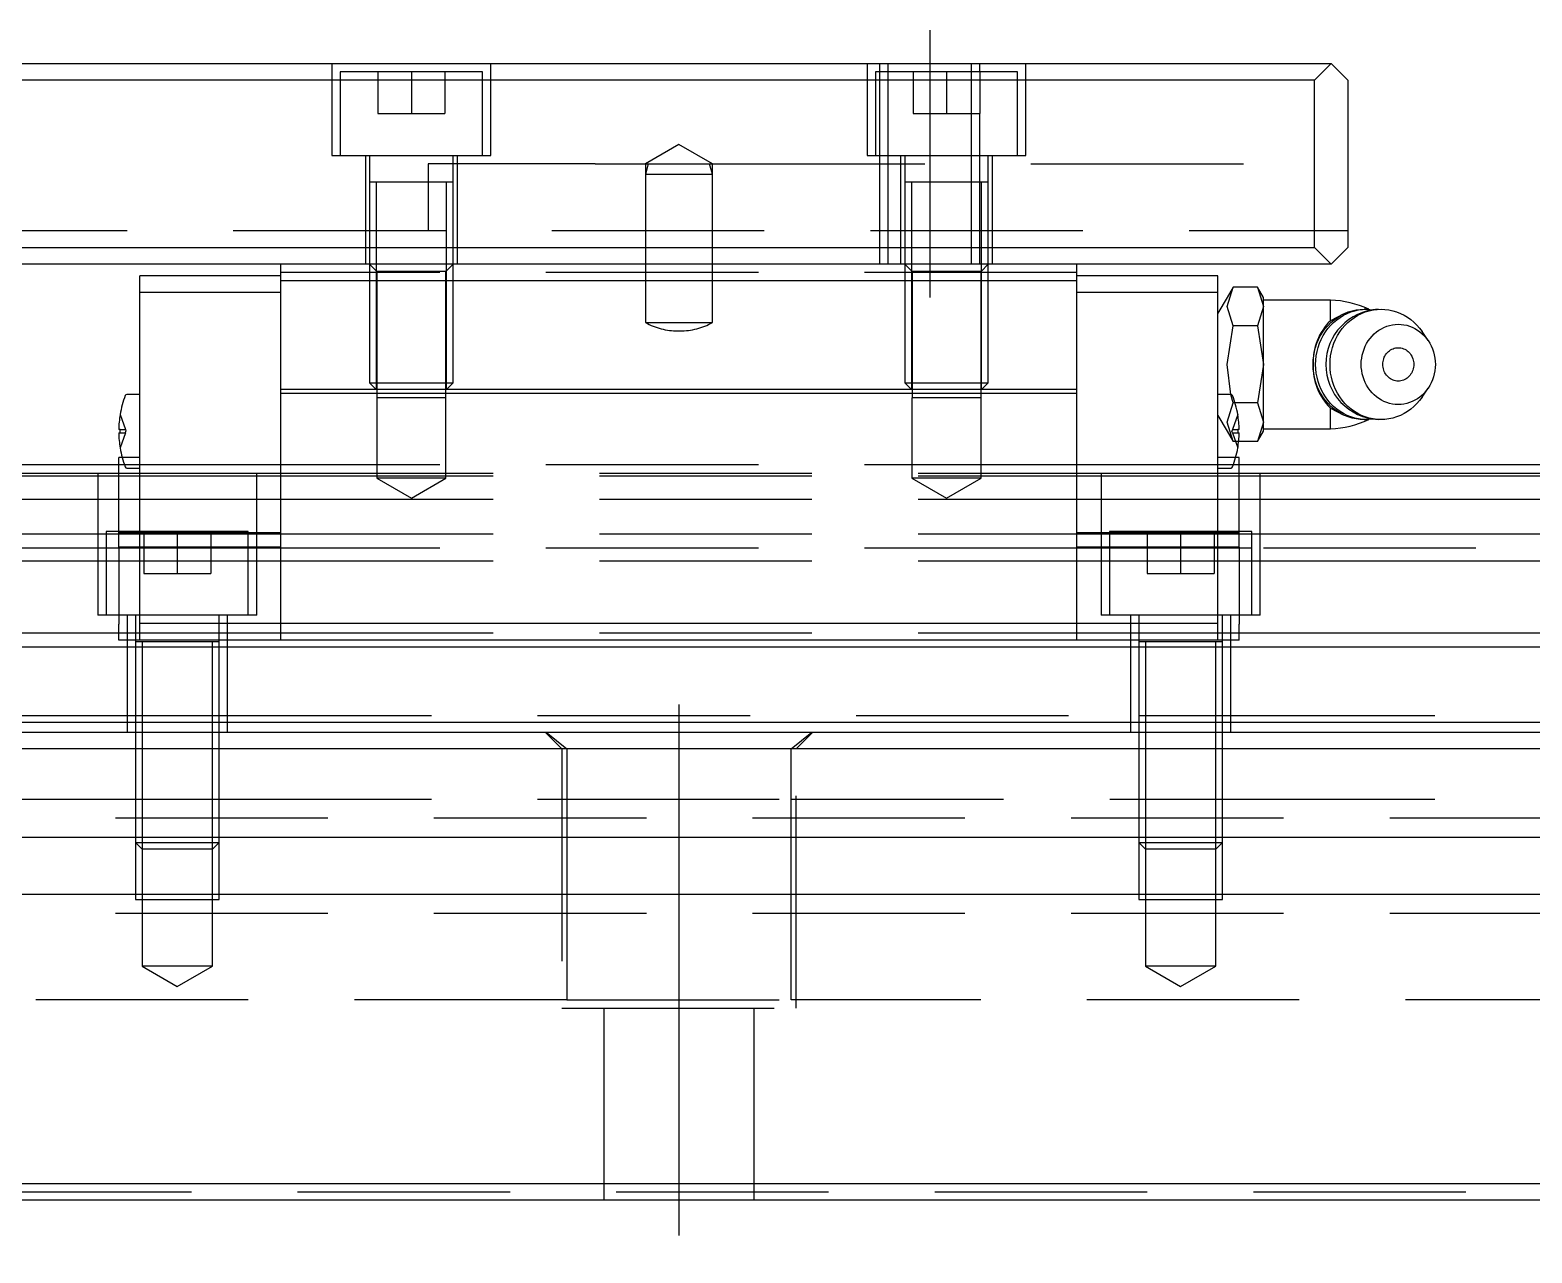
# Model space of a CAD drawing. Extents: x -10 to 809, y -346 to 120.
# Drawn here: x 251.2 to 341, y -316.1 to -243 of the extents above; entities that cross this region are included whole.
import ezdxf

# ---------------------------------------------------------------- set-up
doc = ezdxf.new("R2010")
doc.units = 0
doc.linetypes.add('CENTER', pattern=[50.8, 31.75, -6.35, 6.35, -6.35])
doc.linetypes.add('DASHED', pattern=[19.05, 12.7, -6.35])
doc.layers.get('0').update_dxf_attribs({"linetype": 'CONTINUOUS'})
doc.layers.add('CENTER', color=1, linetype='CENTER')

msp = doc.modelspace()

# ---------------------------------------------------------------- linework, layer by layer
at = {"color": 7, "linetype": 'CONTINUOUS'}
for p, q in [((131, -244.98), (329, -244.98)), ((329, -244.98), (328, -245.98)), ((330, -245.98), (329, -244.98)), ((328, -245.98), (132, -245.98)), ((328, -255.98), (328, -245.98)), ((330, -245.98), (330, -255.98)), ((132, -255.98), (328, -255.98)), ((328, -255.98), (329, -256.98)), ((329, -256.98), (330, -255.98)), ((329, -256.98), (131, -256.98)), ((266.2, -257.68), (257.768, -257.68)), ((257.768, -258.68), (257.768, -257.68)), ((266.2, -257.98), (266.2, -256.98)), ((313.8, -257.98), (313.8, -256.98)), ((322.232, -257.68), (313.8, -257.68)), ((322.232, -258.68), (322.232, -257.68)), ((266.2, -264.48), (266.2, -257.98)), ((313.8, -257.98), (266.2, -257.98)), ((313.8, -264.48), (313.8, -257.98)), ((323.135, -258.361), (322.778, -258.98)), ((322.778, -259.516), (323.135, -258.361)), ((324.6, -258.361), (323.135, -258.361)), ((324.6, -258.361), (324.599, -258.36)), ((324.957, -258.98), (324.6, -258.361)), ((324.6, -258.361), (324.957, -259.516)), ((257.768, -278.48), (257.768, -258.68)), ((266.2, -258.68), (257.768, -258.68)), ((322.232, -258.68), (313.8, -258.68)), ((322.232, -278.48), (322.232, -258.68)), ((322.778, -258.98), (322.232, -259.925)), ((323.135, -260.671), (322.778, -259.516)), ((324.957, -259.516), (324.6, -260.671)), ((324.957, -259.516), (324.957, -258.98)), ((328.957, -259.13), (324.957, -259.13)), ((324.957, -262.98), (324.957, -259.516)), ((328.957, -260.367), (328.957, -259.13)), ((329.718, -259.971), (328.957, -260.367)), ((328.989, -260.471), (329.177, -260.31)), ((329.142, -260.471), (329.33, -260.31)), ((329.177, -260.31), (329.376, -260.166)), ((329.33, -260.31), (329.529, -260.166)), ((329.376, -260.166), (329.585, -260.04)), ((329.529, -260.166), (329.738, -260.04)), ((329.585, -260.04), (329.802, -259.931)), ((329.738, -260.04), (329.955, -259.931)), ((329.802, -259.931), (330.027, -259.842)), ((329.955, -259.931), (330.18, -259.842)), ((330.001, -260.471), (330.189, -260.31)), ((330.027, -259.842), (330.257, -259.771)), ((330.18, -259.842), (330.41, -259.771)), ((330.189, -260.31), (330.388, -260.166)), ((330.257, -259.771), (330.492, -259.721)), ((330.388, -260.166), (330.597, -260.04)), ((330.41, -259.771), (330.645, -259.721)), ((330.492, -259.721), (330.729, -259.69)), ((330.597, -260.04), (330.815, -259.931)), ((330.645, -259.721), (330.883, -259.69)), ((330.729, -259.69), (330.969, -259.68)), ((330.815, -259.931), (331.039, -259.842)), ((330.883, -259.69), (331.122, -259.68)), ((331.122, -259.68), (330.969, -259.68)), ((331.039, -259.842), (331.27, -259.771)), ((331.122, -259.68), (331.534, -259.71)), ((331.27, -259.771), (331.504, -259.721)), ((331.504, -259.721), (331.742, -259.69)), ((331.742, -259.69), (331.981, -259.68)), ((331.981, -259.68), (332.219, -259.69)), ((332.219, -259.69), (332.455, -259.72)), ((332.455, -259.72), (332.688, -259.77)), ((332.688, -259.77), (332.916, -259.839)), ((332.916, -259.839), (333.14, -259.927)), ((333.14, -259.927), (333.356, -260.034)), ((333.356, -260.034), (333.563, -260.159)), ((333.563, -260.159), (333.762, -260.301)), ((333.762, -260.301), (333.949, -260.459)), ((322.778, -262.98), (323.135, -260.671)), ((324.6, -260.671), (323.135, -260.671)), ((324.6, -260.671), (324.957, -262.98)), ((328.252, -261.482), (328.369, -261.256)), ((328.369, -261.256), (328.502, -261.04)), ((328.405, -261.482), (328.522, -261.256)), ((328.502, -261.04), (328.65, -260.837)), ((328.522, -261.256), (328.655, -261.04)), ((328.65, -260.837), (328.813, -260.647)), ((328.655, -261.04), (328.803, -260.837)), ((328.803, -260.837), (328.966, -260.647)), ((328.813, -260.647), (328.989, -260.471)), ((328.966, -260.647), (329.142, -260.471)), ((329.265, -261.482), (329.382, -261.256)), ((329.382, -261.256), (329.515, -261.04)), ((329.515, -261.04), (329.663, -260.837)), ((329.663, -260.837), (329.826, -260.647)), ((329.826, -260.647), (330.001, -260.471)), ((331.326, -261.425), (331.443, -261.287)), ((331.443, -261.287), (331.57, -261.159)), ((331.57, -261.159), (331.707, -261.042)), ((331.707, -261.042), (331.851, -260.937)), ((331.851, -260.937), (332.002, -260.845)), ((332.002, -260.845), (332.159, -260.766)), ((332.159, -260.766), (332.322, -260.7)), ((332.322, -260.7), (332.489, -260.648)), ((332.489, -260.648), (332.659, -260.611)), ((332.659, -260.611), (332.831, -260.588)), ((332.831, -260.588), (333.005, -260.58)), ((333.005, -260.58), (333.178, -260.587)), ((333.178, -260.587), (333.351, -260.608)), ((333.351, -260.608), (333.521, -260.643)), ((333.521, -260.643), (333.688, -260.693)), ((333.688, -260.693), (333.852, -260.758)), ((333.852, -260.758), (334.01, -260.835)), ((333.949, -260.459), (334.124, -260.633)), ((334.01, -260.835), (334.162, -260.926)), ((334.124, -260.633), (334.287, -260.82)), ((334.162, -260.926), (334.307, -261.029)), ((334.287, -260.82), (334.435, -261.021)), ((334.307, -261.029), (334.444, -261.145)), ((334.799, -261.555), (334.435, -261.021)), ((334.444, -261.145), (334.572, -261.272)), ((334.572, -261.272), (334.691, -261.409)), ((327.957, -262.464), (328.004, -262.21)), ((328.004, -262.21), (328.069, -261.96)), ((328.069, -261.96), (328.152, -261.717)), ((328.111, -262.464), (328.157, -262.21)), ((328.152, -261.717), (328.252, -261.482)), ((328.157, -262.21), (328.222, -261.96)), ((328.222, -261.96), (328.305, -261.717)), ((328.305, -261.717), (328.405, -261.482)), ((328.97, -262.464), (329.017, -262.21)), ((329.017, -262.21), (329.082, -261.96)), ((329.082, -261.96), (329.165, -261.717)), ((329.165, -261.717), (329.265, -261.482)), ((330.858, -262.421), (330.905, -262.24)), ((330.905, -262.24), (330.965, -262.064)), ((330.965, -262.064), (331.038, -261.893)), ((331.038, -261.893), (331.122, -261.729)), ((331.122, -261.729), (331.218, -261.573)), ((331.218, -261.573), (331.326, -261.425)), ((332.361, -262.273), (332.421, -262.214)), ((332.421, -262.214), (332.485, -262.161)), ((332.485, -262.161), (332.553, -262.114)), ((332.553, -262.114), (332.624, -262.074)), ((332.624, -262.074), (332.699, -262.04)), ((332.699, -262.04), (332.776, -262.014)), ((332.776, -262.014), (332.854, -261.995)), ((332.854, -261.995), (332.934, -261.984)), ((332.934, -261.984), (333.015, -261.98)), ((333.015, -261.98), (333.095, -261.984)), ((333.095, -261.984), (333.175, -261.995)), ((333.175, -261.995), (333.254, -262.014)), ((333.254, -262.014), (333.331, -262.04)), ((333.331, -262.04), (333.405, -262.074)), ((333.405, -262.074), (333.477, -262.114)), ((333.477, -262.114), (333.545, -262.161)), ((333.545, -262.161), (333.609, -262.214)), ((333.609, -262.214), (333.668, -262.273)), ((334.691, -261.409), (334.799, -261.555)), ((334.799, -261.555), (334.898, -261.713)), ((334.898, -261.713), (334.985, -261.879)), ((334.985, -261.879), (335.059, -262.052)), ((335.059, -262.052), (335.121, -262.23)), ((335.121, -262.23), (335.169, -262.413)), ((323, -264.778), (322.778, -262.98)), ((324.957, -262.98), (324.6, -265.289)), ((324.957, -266.444), (324.957, -262.98)), ((327.92, -262.98), (327.929, -262.721)), ((327.929, -263.239), (327.92, -262.98)), ((327.929, -262.721), (327.957, -262.464)), ((328.073, -262.98), (328.082, -262.721)), ((328.082, -263.239), (328.073, -262.98)), ((328.082, -262.721), (328.111, -262.464)), ((328.933, -262.98), (328.942, -262.721)), ((328.942, -263.239), (328.933, -262.98)), ((328.942, -262.721), (328.97, -262.464)), ((330.797, -262.98), (330.804, -262.792)), ((330.804, -263.168), (330.797, -262.98)), ((330.804, -262.792), (330.825, -262.606)), ((330.825, -262.606), (330.858, -262.421)), ((332.091, -262.98), (332.094, -262.893)), ((332.094, -263.067), (332.091, -262.98)), ((332.094, -262.893), (332.105, -262.806)), ((332.105, -263.154), (332.094, -263.067)), ((332.105, -262.806), (332.122, -262.721)), ((332.122, -262.721), (332.147, -262.638)), ((332.147, -262.638), (332.177, -262.557)), ((332.177, -262.557), (332.215, -262.48)), ((332.215, -262.48), (332.258, -262.406)), ((332.258, -262.406), (332.307, -262.337)), ((332.307, -262.337), (332.361, -262.273)), ((333.668, -262.273), (333.722, -262.337)), ((333.722, -262.337), (333.771, -262.406)), ((333.771, -262.406), (333.815, -262.48)), ((333.815, -262.48), (333.852, -262.557)), ((333.852, -262.557), (333.883, -262.638)), ((333.883, -262.638), (333.907, -262.721)), ((333.907, -262.721), (333.925, -262.806)), ((333.925, -262.806), (333.935, -262.893)), ((333.935, -263.067), (333.925, -263.154)), ((333.935, -262.893), (333.939, -262.98)), ((333.939, -262.98), (333.935, -263.067)), ((335.169, -262.413), (335.204, -262.6)), ((335.204, -262.6), (335.225, -262.79)), ((335.225, -262.79), (335.232, -262.98)), ((335.232, -262.98), (335.225, -263.17)), ((327.957, -263.496), (327.929, -263.239)), ((328.004, -263.75), (327.957, -263.496)), ((328.069, -264), (328.004, -263.75)), ((328.152, -264.243), (328.069, -264)), ((328.111, -263.496), (328.082, -263.239)), ((328.157, -263.75), (328.111, -263.496)), ((328.222, -264), (328.157, -263.75)), ((328.305, -264.243), (328.222, -264)), ((328.97, -263.496), (328.942, -263.239)), ((329.017, -263.75), (328.97, -263.496)), ((329.082, -264), (329.017, -263.75)), ((329.165, -264.243), (329.082, -264)), ((330.825, -263.354), (330.804, -263.168)), ((330.858, -263.539), (330.825, -263.354)), ((330.905, -263.72), (330.858, -263.539)), ((330.965, -263.896), (330.905, -263.72)), ((331.038, -264.067), (330.965, -263.896)), ((332.122, -263.239), (332.105, -263.154)), ((332.147, -263.322), (332.122, -263.239)), ((332.177, -263.403), (332.147, -263.322)), ((332.215, -263.48), (332.177, -263.403)), ((332.258, -263.554), (332.215, -263.48)), ((332.307, -263.623), (332.258, -263.554)), ((332.361, -263.687), (332.307, -263.623)), ((332.421, -263.746), (332.361, -263.687)), ((332.485, -263.799), (332.421, -263.746)), ((332.553, -263.846), (332.485, -263.799)), ((332.624, -263.886), (332.553, -263.846)), ((332.699, -263.92), (332.624, -263.886)), ((332.776, -263.946), (332.699, -263.92)), ((332.854, -263.965), (332.776, -263.946)), ((332.934, -263.976), (332.854, -263.965)), ((333.015, -263.98), (332.934, -263.976)), ((333.095, -263.976), (333.015, -263.98)), ((333.175, -263.965), (333.095, -263.976)), ((333.254, -263.946), (333.175, -263.965)), ((333.331, -263.92), (333.254, -263.946)), ((333.405, -263.886), (333.331, -263.92)), ((333.477, -263.846), (333.405, -263.886)), ((333.545, -263.799), (333.477, -263.846)), ((333.609, -263.746), (333.545, -263.799)), ((333.668, -263.687), (333.609, -263.746)), ((333.722, -263.623), (333.668, -263.687)), ((333.771, -263.554), (333.722, -263.623)), ((333.815, -263.48), (333.771, -263.554)), ((333.852, -263.403), (333.815, -263.48)), ((333.883, -263.322), (333.852, -263.403)), ((333.907, -263.239), (333.883, -263.322)), ((333.925, -263.154), (333.907, -263.239)), ((335.059, -263.908), (334.985, -264.081)), ((335.121, -263.73), (335.059, -263.908)), ((335.169, -263.547), (335.121, -263.73)), ((335.204, -263.36), (335.169, -263.547)), ((335.225, -263.17), (335.204, -263.36)), ((257.768, -264.78), (256.986, -264.78)), ((266.2, -264.73), (266.2, -264.48)), ((313.8, -264.48), (266.2, -264.48)), ((266.2, -278.48), (266.2, -264.73)), ((313.8, -264.73), (266.2, -264.73)), ((313.8, -264.73), (313.8, -264.48)), ((313.8, -278.48), (313.8, -264.73)), ((323.014, -264.78), (322.232, -264.78)), ((328.252, -264.478), (328.152, -264.243)), ((328.369, -264.704), (328.252, -264.478)), ((328.405, -264.478), (328.305, -264.243)), ((328.502, -264.92), (328.369, -264.704)), ((328.522, -264.704), (328.405, -264.478)), ((328.65, -265.123), (328.502, -264.92)), ((328.655, -264.92), (328.522, -264.704)), ((328.803, -265.123), (328.655, -264.92)), ((329.265, -264.478), (329.165, -264.243)), ((329.382, -264.704), (329.265, -264.478)), ((329.515, -264.92), (329.382, -264.704)), ((329.663, -265.123), (329.515, -264.92)), ((331.122, -264.231), (331.038, -264.067)), ((331.218, -264.387), (331.122, -264.231)), ((331.326, -264.535), (331.218, -264.387)), ((331.443, -264.673), (331.326, -264.535)), ((331.57, -264.801), (331.443, -264.673)), ((331.707, -264.918), (331.57, -264.801)), ((331.851, -265.023), (331.707, -264.918)), ((334.307, -264.931), (334.162, -265.034)), ((334.435, -264.939), (334.287, -265.14)), ((334.444, -264.815), (334.307, -264.931)), ((334.435, -264.939), (334.799, -264.405)), ((334.572, -264.688), (334.444, -264.815)), ((334.691, -264.551), (334.572, -264.688)), ((334.799, -264.405), (334.691, -264.551)), ((334.898, -264.247), (334.799, -264.405)), ((334.985, -264.081), (334.898, -264.247)), ((324.6, -265.289), (323.257, -265.289)), ((324.6, -265.289), (324.957, -266.444)), ((328.813, -265.313), (328.65, -265.123)), ((328.966, -265.313), (328.803, -265.123)), ((328.989, -265.489), (328.813, -265.313)), ((328.957, -266.83), (328.957, -265.593)), ((328.957, -265.593), (329.717, -265.989)), ((329.142, -265.489), (328.966, -265.313)), ((329.177, -265.65), (328.989, -265.489)), ((329.33, -265.65), (329.142, -265.489)), ((329.376, -265.794), (329.177, -265.65)), ((329.529, -265.794), (329.33, -265.65)), ((329.585, -265.92), (329.376, -265.794)), ((329.738, -265.92), (329.529, -265.794)), ((329.826, -265.314), (329.663, -265.123)), ((330.001, -265.489), (329.826, -265.314)), ((330.189, -265.65), (330.001, -265.489)), ((330.388, -265.794), (330.189, -265.65)), ((330.597, -265.92), (330.388, -265.794)), ((332.002, -265.115), (331.851, -265.023)), ((332.159, -265.194), (332.002, -265.115)), ((332.322, -265.26), (332.159, -265.194)), ((332.489, -265.312), (332.322, -265.26)), ((332.659, -265.349), (332.489, -265.312)), ((332.831, -265.372), (332.659, -265.349)), ((333.005, -265.38), (332.831, -265.372)), ((333.178, -265.373), (333.005, -265.38)), ((333.351, -265.352), (333.178, -265.373)), ((333.521, -265.317), (333.351, -265.352)), ((333.564, -265.801), (333.356, -265.926)), ((333.688, -265.267), (333.521, -265.317)), ((333.762, -265.659), (333.564, -265.801)), ((333.852, -265.202), (333.688, -265.267)), ((333.949, -265.501), (333.762, -265.659)), ((334.01, -265.125), (333.852, -265.202)), ((334.124, -265.327), (333.949, -265.501)), ((334.162, -265.034), (334.01, -265.125)), ((334.287, -265.14), (334.124, -265.327)), ((324.957, -266.444), (324.6, -267.599)), ((324.957, -266.98), (324.957, -266.444)), ((329.802, -266.029), (329.585, -265.92)), ((329.955, -266.029), (329.738, -265.92)), ((330.027, -266.118), (329.802, -266.029)), ((330.18, -266.118), (329.955, -266.029)), ((330.257, -266.189), (330.027, -266.118)), ((330.41, -266.189), (330.18, -266.118)), ((330.492, -266.239), (330.257, -266.189)), ((330.645, -266.239), (330.41, -266.189)), ((330.729, -266.27), (330.492, -266.239)), ((330.815, -266.029), (330.597, -265.92)), ((330.883, -266.27), (330.645, -266.239)), ((330.969, -266.28), (330.729, -266.27)), ((331.039, -266.119), (330.815, -266.029)), ((331.122, -266.28), (330.883, -266.27)), ((330.969, -266.28), (331.122, -266.28)), ((331.27, -266.189), (331.039, -266.119)), ((331.534, -266.25), (331.122, -266.28)), ((331.505, -266.239), (331.27, -266.189)), ((331.742, -266.27), (331.505, -266.239)), ((331.982, -266.28), (331.742, -266.27)), ((332.219, -266.27), (331.982, -266.28)), ((332.455, -266.24), (332.219, -266.27)), ((332.688, -266.19), (332.455, -266.24)), ((332.917, -266.121), (332.688, -266.19)), ((333.14, -266.033), (332.917, -266.121)), ((333.356, -265.926), (333.14, -266.033)), ((256.584, -266.88), (256.502, -266.88)), ((256.502, -267.08), (256.584, -267.08)), ((256.584, -267.08), (256.584, -266.88)), ((323.416, -266.88), (323.416, -267.08)), ((323.498, -266.88), (323.416, -266.88)), ((323.416, -267.08), (323.498, -267.08)), ((324.6, -267.599), (323.467, -267.599)), ((324.599, -267.6), (324.6, -267.599)), ((324.6, -267.599), (324.957, -266.98)), ((324.957, -266.83), (328.957, -266.83)), ((256.5, -268.98), (249, -268.98)), ((256.709, -268.55), (256.5, -268.55)), ((256.5, -271.15), (256.5, -268.55)), ((256.986, -269.18), (257.768, -269.18)), ((322.232, -269.18), (323.014, -269.18)), ((323.5, -268.55), (323.291, -268.55)), ((323.5, -271.15), (323.5, -268.55)), ((388, -268.98), (323.5, -268.98)), ((203.5, -269.48), (256.5, -269.48)), ((203.5, -269.644), (256.5, -269.644)), ((323.5, -269.48), (460, -269.48)), ((323.5, -269.644), (460, -269.644)), ((203.5, -271.042), (256.5, -271.042)), ((256.5, -273.063), (256.5, -271.15)), ((323.5, -271.042), (460, -271.042)), ((323.5, -273.063), (323.5, -271.15)), ((203.5, -273.118), (256.5, -273.118)), ((256.5, -273.908), (256.5, -273.063)), ((257.768, -273.063), (256.5, -273.063)), ((256.5, -273.908), (256.5, -278.518)), ((257.768, -273.908), (256.5, -273.908)), ((323.5, -273.063), (322.232, -273.063)), ((323.5, -273.908), (322.232, -273.908)), ((323.5, -273.908), (323.5, -273.063)), ((323.5, -273.118), (460, -273.118)), ((323.5, -273.908), (323.5, -278.518)), ((203.5, -274.739), (256.5, -274.739)), ((323.5, -274.739), (460, -274.739)), ((203.5, -279.032), (256.5, -279.032)), ((256.5, -279.48), (256.5, -278.518)), ((257.768, -279.48), (257.768, -278.48)), ((266.2, -278.48), (257.768, -278.48)), ((266.2, -279.48), (266.2, -278.48)), ((313.8, -278.48), (266.2, -278.48)), ((322.232, -278.48), (313.8, -278.48)), ((313.8, -279.48), (313.8, -278.48)), ((322.232, -279.48), (322.232, -278.48)), ((323.5, -279.48), (323.5, -278.518)), ((323.5, -279.032), (460, -279.032)), ((0, -279.88), (460, -279.88)), ((257.768, -279.48), (256.5, -279.48)), ((266.2, -279.48), (257.768, -279.48)), ((313.8, -279.48), (266.2, -279.48)), ((322.232, -279.48), (313.8, -279.48)), ((323.5, -279.48), (322.232, -279.48)), ((0, -284.38), (460, -284.38)), ((1, -284.98), (459, -284.98)), ((458, -285.98), (2, -285.98)), ((458, -291.28), (2, -291.28)), ((458, -294.68), (2, -294.68)), ((2, -311.98), (458, -311.98)), ((459, -312.98), (1, -312.98))]:
    msp.add_line(p, q, dxfattribs=at)
at = {"color": 3, "linetype": 'DASHED'}
for p, q in [((269.25, -244.98), (269.25, -250.48)), ((278.75, -250.48), (278.75, -244.98)), ((301.25, -244.98), (301.25, -250.48)), ((302, -244.98), (302, -245.48)), ((302.5, -244.98), (302.5, -256.98)), ((307.5, -256.98), (307.5, -244.98)), ((308, -245.48), (308, -244.98)), ((310.75, -250.48), (310.75, -244.98)), ((269.75, -245.48), (269.75, -250.48)), ((278.25, -245.48), (269.75, -245.48)), ((272, -245.48), (272, -247.98)), ((274, -245.48), (274, -247.98)), ((276, -245.48), (276, -247.98)), ((278.25, -250.48), (278.25, -245.48)), ((301.75, -245.48), (301.75, -250.48)), ((310.25, -245.48), (301.75, -245.48)), ((302, -245.48), (302, -250.48)), ((304, -245.48), (304, -247.98)), ((306, -245.48), (306, -247.98)), ((308, -245.48), (308, -247.98)), ((310.25, -250.48), (310.25, -245.48)), ((272, -247.98), (274, -247.98)), ((274, -247.98), (276, -247.98)), ((304, -247.98), (306, -247.98)), ((306, -247.98), (308, -247.98)), ((308, -250.48), (308, -247.98)), ((269.25, -250.48), (278.75, -250.48)), ((271.25, -250.48), (271.25, -256.98)), ((271.5, -250.48), (271.5, -252.08)), ((276.5, -252.08), (276.5, -250.48)), ((276.75, -256.98), (276.75, -250.48)), ((290, -249.825), (288, -250.98)), ((292, -250.98), (290, -249.825)), ((301.25, -250.48), (310.75, -250.48)), ((302, -250.48), (302, -256.98)), ((303.25, -250.48), (303.25, -256.98)), ((303.5, -250.48), (303.5, -252.08)), ((308, -252.08), (308, -250.48)), ((308.5, -252.08), (308.5, -250.48)), ((308.75, -256.98), (308.75, -250.48)), ((285, -250.98), (275, -250.98)), ((275, -250.98), (275, -254.98)), ((285, -250.98), (288, -250.98)), ((288, -250.98), (288, -251.61)), ((288.169, -250.98), (288, -251.61)), ((288, -250.98), (290, -250.98)), ((290, -250.98), (292, -250.98)), ((292, -251.61), (291.831, -250.98)), ((292, -251.61), (292, -250.98)), ((292, -250.98), (330, -250.98)), ((271.5, -252.075), (271.5, -252.08)), ((271.5, -252.08), (271.5, -256.98)), ((271.5, -252.08), (271.5, -252.085)), ((276.5, -252.08), (271.5, -252.08)), ((276.5, -252.08), (271.5, -252.08)), ((276.5, -252.08), (271.5, -252.08)), ((271.9, -252.08), (271.9, -256.98)), ((276.1, -256.98), (276.1, -252.08)), ((276.5, -252.08), (276.5, -252.075)), ((276.5, -256.98), (276.5, -252.08)), ((276.5, -252.085), (276.5, -252.08)), ((288, -251.61), (288, -256.98)), ((288, -251.61), (292, -251.61)), ((292, -256.98), (292, -251.61)), ((303.5, -252.075), (303.5, -252.08)), ((303.5, -252.08), (303.5, -252.085)), ((303.5, -252.08), (303.5, -256.98)), ((308.5, -252.08), (303.5, -252.08)), ((308.5, -252.08), (303.5, -252.08)), ((308.5, -252.08), (303.5, -252.08)), ((308.5, -252.08), (303.5, -252.08)), ((303.9, -252.08), (303.9, -256.98)), ((308, -256.98), (308, -252.08)), ((308.1, -256.98), (308.1, -252.08)), ((308.5, -252.08), (308.5, -252.075)), ((308.5, -252.085), (308.5, -252.08)), ((308.5, -256.98), (308.5, -252.08)), ((130, -254.98), (330, -254.98)), ((313.8, -257.48), (266.2, -257.48)), ((271.5, -256.98), (271.938, -257.418)), ((271.5, -256.98), (271.5, -264.08)), ((276.5, -256.98), (271.5, -256.98)), ((271.9, -256.98), (271.9, -264.48)), ((271.938, -257.418), (271.938, -264.98)), ((276.062, -257.418), (271.938, -257.418)), ((276.062, -257.418), (276.5, -256.98)), ((276.062, -264.98), (276.062, -257.418)), ((276.1, -264.48), (276.1, -256.98)), ((276.5, -264.08), (276.5, -256.98)), ((288, -256.98), (288, -260.48)), ((292, -260.48), (292, -256.98)), ((303.5, -256.98), (303.938, -257.418)), ((303.5, -256.98), (303.5, -264.08)), ((308.5, -256.98), (303.5, -256.98)), ((303.9, -256.98), (303.9, -264.48)), ((303.938, -257.418), (303.938, -264.98)), ((308.062, -257.418), (303.938, -257.418)), ((308.062, -257.418), (308.5, -256.98)), ((308.062, -264.98), (308.062, -257.418)), ((308.1, -264.48), (308.1, -256.98)), ((308.5, -264.08), (308.5, -256.98)), ((288, -260.48), (292, -260.48)), ((289.937, -260.98), (290.063, -260.98)), ((271.5, -264.08), (271.9, -264.48)), ((271.5, -264.08), (276.5, -264.08)), ((276.1, -264.48), (276.5, -264.08)), ((303.5, -264.08), (303.9, -264.48)), ((303.5, -264.08), (308.5, -264.08)), ((308.1, -264.48), (308.5, -264.08)), ((323.135, -265.289), (323, -264.778)), ((271.933, -264.98), (271.933, -269.78)), ((276.067, -264.98), (271.933, -264.98)), ((276.067, -269.78), (276.067, -264.98)), ((303.933, -264.98), (303.933, -269.78)), ((308.067, -264.98), (303.933, -264.98)), ((308.067, -269.78), (308.067, -264.98)), ((322.778, -266.444), (323.135, -265.289)), ((323.257, -265.289), (323.135, -265.289)), ((256.584, -265.98), (256.584, -265.982)), ((256.584, -265.98), (256.584, -265.982)), ((256.584, -265.98), (256.584, -265.982)), ((256.584, -265.98), (256.584, -265.982)), ((256.584, -265.982), (256.9, -266.88)), ((322.232, -266.035), (322.778, -266.98)), ((323.135, -267.599), (322.778, -266.444)), ((323.416, -265.982), (323.1, -266.88)), ((323.416, -265.982), (323.416, -265.98)), ((323.416, -265.982), (323.416, -265.98)), ((256.584, -266.88), (256.9, -266.88)), ((256.9, -267.08), (256.584, -267.978)), ((256.584, -267.08), (256.9, -267.08)), ((256.9, -266.88), (256.935, -266.98)), ((256.9, -267.08), (256.935, -266.98)), ((322.778, -266.98), (323.135, -267.599)), ((323.1, -266.88), (323.065, -266.98)), ((323.1, -267.08), (323.065, -266.98)), ((323.1, -266.88), (323.416, -266.88)), ((323.1, -267.08), (323.416, -267.978)), ((323.1, -267.08), (323.416, -267.08)), ((323.467, -267.599), (323.135, -267.599)), ((256.584, -267.978), (256.584, -267.98)), ((256.584, -267.978), (256.584, -267.98)), ((323.416, -267.98), (323.416, -267.978)), ((323.416, -267.98), (323.416, -267.978)), ((323.416, -267.98), (323.416, -267.978)), ((323.416, -267.98), (323.416, -267.978)), ((256.843, -268.98), (256.5, -268.98)), ((257.768, -268.55), (256.709, -268.55)), ((257.768, -268.98), (256.843, -268.98)), ((266.2, -268.98), (257.768, -268.98)), ((313.8, -268.98), (266.2, -268.98)), ((322.232, -268.98), (313.8, -268.98)), ((323.291, -268.55), (322.232, -268.55)), ((323.157, -268.98), (322.232, -268.98)), ((323.5, -268.98), (323.157, -268.98)), ((255.25, -269.48), (255.25, -277.98)), ((256.5, -269.48), (257.768, -269.48)), ((256.5, -269.644), (257.768, -269.644)), ((257.768, -269.48), (266.2, -269.48)), ((257.768, -269.644), (266.2, -269.644)), ((264.75, -277.98), (264.75, -269.48)), ((266.2, -269.48), (313.8, -269.48)), ((266.2, -269.644), (313.8, -269.644)), ((271.933, -269.78), (274, -270.973)), ((276.067, -269.78), (271.933, -269.78)), ((274, -270.973), (276.067, -269.78)), ((303.933, -269.78), (306, -270.973)), ((308.067, -269.78), (303.933, -269.78)), ((306, -270.973), (308.067, -269.78)), ((313.8, -269.48), (322.232, -269.48)), ((313.8, -269.644), (322.232, -269.644)), ((315.25, -269.48), (315.25, -277.98)), ((322.232, -269.48), (323.5, -269.48)), ((322.232, -269.644), (323.5, -269.644)), ((324.75, -277.98), (324.75, -269.48)), ((256.5, -271.042), (257.768, -271.042)), ((257.768, -271.042), (266.2, -271.042)), ((266.2, -271.042), (313.8, -271.042)), ((313.8, -271.042), (322.232, -271.042)), ((322.232, -271.042), (323.5, -271.042)), ((255.75, -272.98), (255.75, -277.98)), ((256.5, -272.98), (255.75, -272.98)), ((257.768, -272.98), (256.5, -272.98)), ((264.25, -272.98), (257.768, -272.98)), ((258, -272.98), (258, -275.48)), ((260, -272.98), (260, -275.48)), ((262, -272.98), (262, -275.48)), ((264.25, -277.98), (264.25, -272.98)), ((315.75, -272.98), (315.75, -277.98)), ((322.232, -272.98), (315.75, -272.98)), ((318, -272.98), (318, -275.48)), ((320, -272.98), (320, -275.48)), ((322, -272.98), (322, -275.48)), ((323.5, -272.98), (322.232, -272.98)), ((324.25, -272.98), (323.5, -272.98)), ((324.25, -277.98), (324.25, -272.98)), ((256.5, -273.118), (257.768, -273.118)), ((266.2, -273.063), (257.768, -273.063)), ((257.768, -273.118), (266.2, -273.118)), ((266.2, -273.908), (257.768, -273.908)), ((266.2, -273.118), (313.8, -273.118)), ((322.232, -273.063), (313.8, -273.063)), ((313.8, -273.118), (322.232, -273.118)), ((322.232, -273.908), (313.8, -273.908)), ((322.232, -273.118), (323.5, -273.118)), ((255.75, -273.98), (245, -273.98)), ((256.5, -273.98), (255.75, -273.98)), ((257.768, -273.98), (256.5, -273.98)), ((256.5, -274.739), (257.768, -274.739)), ((264.25, -273.98), (257.768, -273.98)), ((257.768, -274.739), (266.2, -274.739)), ((266.2, -273.98), (264.25, -273.98)), ((313.8, -273.98), (266.2, -273.98)), ((266.2, -274.739), (313.8, -274.739)), ((315.75, -273.98), (313.8, -273.98)), ((313.8, -274.739), (322.232, -274.739)), ((322.232, -273.98), (315.75, -273.98)), ((323.5, -273.98), (322.232, -273.98)), ((322.232, -274.739), (323.5, -274.739)), ((324.25, -273.98), (323.5, -273.98)), ((375.75, -273.98), (324.25, -273.98)), ((258, -275.48), (260, -275.48)), ((260, -275.48), (262, -275.48)), ((318, -275.48), (320, -275.48)), ((320, -275.48), (322, -275.48)), ((264.75, -277.98), (255.25, -277.98)), ((257, -277.98), (257, -284.98)), ((257.5, -277.98), (257.5, -279.48)), ((262.5, -279.48), (262.5, -277.98)), ((263, -284.98), (263, -277.98)), ((324.75, -277.98), (315.25, -277.98)), ((317, -277.98), (317, -284.98)), ((317.5, -277.98), (317.5, -279.48)), ((322.5, -279.48), (322.5, -277.98)), ((323, -284.98), (323, -277.98)), ((256.5, -279.032), (257.768, -279.032)), ((257.768, -279.032), (266.2, -279.032)), ((266.2, -279.032), (313.8, -279.032)), ((313.8, -279.032), (322.232, -279.032)), ((322.232, -279.032), (323.5, -279.032)), ((257.5, -279.48), (257.5, -279.58)), ((257.5, -279.575), (257.5, -279.58)), ((257.5, -279.58), (257.5, -284.98)), ((257.5, -279.58), (257.5, -279.585)), ((262.5, -279.58), (257.5, -279.58)), ((257.9, -279.58), (257.9, -284.98)), ((262.1, -284.98), (262.1, -279.58)), ((262.5, -279.58), (262.5, -279.48)), ((262.5, -279.58), (262.5, -279.575)), ((262.5, -284.98), (262.5, -279.58)), ((262.5, -279.585), (262.5, -279.58)), ((317.5, -279.48), (317.5, -279.58)), ((317.5, -279.575), (317.5, -279.58)), ((317.5, -279.58), (317.5, -279.585)), ((317.5, -279.58), (317.5, -284.98)), ((322.5, -279.58), (317.5, -279.58)), ((317.9, -279.58), (317.9, -284.98)), ((322.1, -284.98), (322.1, -279.58)), ((322.5, -279.58), (322.5, -279.48)), ((322.5, -279.58), (322.5, -279.575)), ((322.5, -279.585), (322.5, -279.58)), ((322.5, -284.98), (322.5, -279.58)), ((245, -283.98), (257.5, -283.98)), ((257.5, -283.98), (257.9, -283.98)), ((257.9, -283.98), (262.1, -283.98)), ((262.1, -283.98), (262.5, -283.98)), ((262.5, -283.98), (317.5, -283.98)), ((317.5, -283.98), (317.9, -283.98)), ((317.9, -283.98), (322.1, -283.98)), ((322.1, -283.98), (322.5, -283.98)), ((322.5, -283.98), (377.5, -283.98)), ((257.5, -284.98), (257.5, -291.28)), ((257.5, -284.98), (257.5, -291.28)), ((257.9, -284.98), (257.9, -291.28)), ((262.1, -291.28), (262.1, -284.98)), ((262.5, -291.28), (262.5, -284.98)), ((262.5, -291.28), (262.5, -284.98)), ((282, -284.98), (283, -285.98)), ((282.063, -284.98), (283.292, -285.98)), ((296.708, -285.98), (297.937, -284.98)), ((297, -285.98), (298, -284.98)), ((317.5, -284.98), (317.5, -291.28)), ((317.5, -284.98), (317.5, -291.28)), ((317.9, -284.98), (317.9, -291.28)), ((322.1, -291.28), (322.1, -284.98)), ((322.5, -291.28), (322.5, -284.98)), ((322.5, -291.28), (322.5, -284.98)), ((283, -285.98), (283, -301.48)), ((283.292, -285.98), (283.292, -291.28)), ((296.708, -291.28), (296.708, -285.98)), ((297, -301.48), (297, -285.98)), ((249, -288.98), (257.5, -288.98)), ((257.5, -288.98), (257.9, -288.98)), ((257.9, -288.98), (262.1, -288.98)), ((262.1, -288.98), (262.5, -288.98)), ((262.5, -288.98), (283.292, -288.98)), ((283.292, -288.98), (296.708, -288.98)), ((296.708, -288.98), (317.5, -288.98)), ((317.5, -288.98), (317.9, -288.98)), ((317.9, -288.98), (322.1, -288.98)), ((322.1, -288.98), (322.5, -288.98)), ((322.5, -288.98), (377.5, -288.98)), ((459.5, -290.13), (0.5, -290.13)), ((257.5, -291.28), (257.5, -291.58)), ((257.5, -291.28), (257.5, -291.58)), ((257.5, -291.58), (257.9, -291.98)), ((257.5, -291.58), (257.5, -294.68)), ((257.5, -291.58), (262.5, -291.58)), ((257.9, -291.28), (257.9, -291.98)), ((262.1, -291.98), (262.1, -291.28)), ((262.1, -291.98), (262.5, -291.58)), ((262.5, -291.58), (262.5, -291.28)), ((262.5, -291.58), (262.5, -291.28)), ((262.5, -294.68), (262.5, -291.58)), ((283.292, -291.28), (283.292, -294.68)), ((296.708, -294.68), (296.708, -291.28)), ((317.5, -291.28), (317.5, -291.58)), ((317.5, -291.28), (317.5, -291.58)), ((317.5, -291.58), (317.9, -291.98)), ((317.5, -291.58), (317.5, -294.68)), ((317.5, -291.58), (322.5, -291.58)), ((317.9, -291.28), (317.9, -291.98)), ((322.1, -291.98), (322.1, -291.28)), ((322.1, -291.98), (322.5, -291.58)), ((322.5, -291.58), (322.5, -291.28)), ((322.5, -291.58), (322.5, -291.28)), ((322.5, -294.68), (322.5, -291.58)), ((257.9, -291.98), (257.9, -294.98)), ((262.1, -291.98), (257.9, -291.98)), ((262.1, -294.98), (262.1, -291.98)), ((317.9, -291.98), (317.9, -294.98)), ((322.1, -291.98), (317.9, -291.98)), ((322.1, -294.98), (322.1, -291.98)), ((257.5, -294.68), (257.5, -294.98)), ((257.5, -294.98), (262.5, -294.98)), ((257.9, -294.98), (257.9, -298.98)), ((262.1, -298.98), (262.1, -294.98)), ((262.5, -294.98), (262.5, -294.68)), ((283.292, -294.68), (283.292, -300.98)), ((296.708, -300.98), (296.708, -294.68)), ((317.5, -294.68), (317.5, -294.98)), ((317.5, -294.98), (322.5, -294.98)), ((317.9, -294.98), (317.9, -298.98)), ((322.1, -298.98), (322.1, -294.98)), ((322.5, -294.98), (322.5, -294.68)), ((459.5, -295.83), (0.5, -295.83)), ((257.9, -298.98), (260, -300.192)), ((262.1, -298.98), (257.9, -298.98)), ((260, -300.192), (262.1, -298.98)), ((317.9, -298.98), (320, -300.192)), ((322.1, -298.98), (317.9, -298.98)), ((320, -300.192), (322.1, -298.98)), ((283.292, -300.98), (176.708, -300.98)), ((283, -301.48), (297, -301.48)), ((283.292, -300.98), (296.708, -300.98)), ((285.5, -301.48), (285.5, -312.98)), ((294.5, -312.98), (294.5, -301.48)), ((403.292, -300.98), (296.708, -300.98)), ((0.5, -312.48), (459.5, -312.48))]:
    msp.add_line(p, q, dxfattribs=at)
at = {"color": 7, "linetype": 'CONTINUOUS'}
for centre, radius, start, end in [((328.729, -265.126), 6, 65.106, 87.82141), ((331.403, -262.85), 3.485, 134.56639, 182.18458), ((331.981, -262.98), 3.3, 92.91343, 180.00002), ((331.373, -263.122), 3.456, 177.7054, 225.64142), ((331.981, -262.98), 3.3, 179.99998, 267.06257), ((262.5, -266.98), 6, 159.14941, 170.40593), ((256.986, -264.88), 0.1, 90, 159.14941), ((323.014, -264.88), 0.1, 20.85059, 90), ((317.5, -266.98), 6, 9.59407, 20.85059), ((262.5, -266.98), 5.999, 170.42033, 179.04489), ((317.5, -266.98), 5.999, 0.95511, 9.57967), ((328.729, -260.834), 6, 272.17859, 294.894), ((262.5, -266.98), 5.999, 180.95511, 189.57967), ((317.5, -266.98), 5.999, 350.42033, 359.04489), ((262.5, -266.98), 6, 189.59407, 200.85059), ((317.5, -266.98), 6, 339.14941, 350.40593), ((256.986, -269.08), 0.1, 200.85059, 270), ((323.014, -269.08), 0.1, 270, 339.14941)]:
    msp.add_arc(centre, radius, start, end, dxfattribs=at)
at = {"color": 3, "linetype": 'DASHED'}
for centre, start, end in [((289.937, -256.98), 241.03047, 270), ((290.063, -256.98), 270, 298.96953)]:
    msp.add_arc(centre, 4, start, end, dxfattribs=at)
at = {"layer": 'CENTER', "color": 1, "linetype": 'CENTER'}
for p, q in [((305, -242.98), (305, -258.98)), ((290, -283.33), (290, -316.13))]:
    msp.add_line(p, q, dxfattribs=at)

doc.saveas('drawing.dxf')
